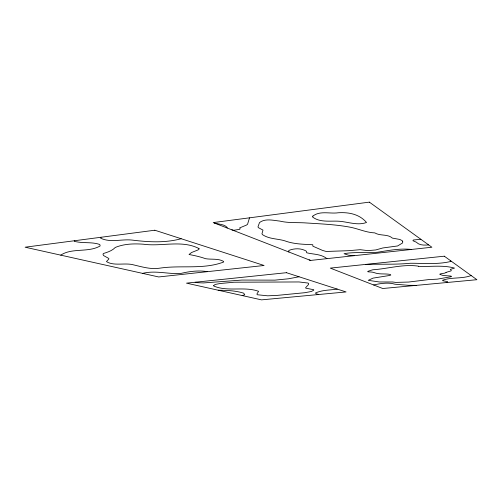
<?xml version="1.0" encoding="UTF-8"?>
<svg xmlns="http://www.w3.org/2000/svg" width="502" height="502" viewBox="0 0 502 502"><rect width="100%" height="100%" fill="white"/><g stroke="black" fill="none" stroke-linecap="round" stroke-linejoin="round"><path stroke-width="0.75" d="M74.447 240.747L74.296 241.261C82.466 243.614 91.345 241.644 99.509 244.405L100.08 245.101L100.03 246.036C88.101 252.851 72.087 247.574 60.755 255.148M249.507 217.83L247.555 224.287L246.513 225.059L239.611 227.933L240.188 228.642L239.73 229.32L233.894 230.267L231.886 229.847M101.015 237.27L100.595 238.18C110.534 242.937 121.597 238.921 132.051 240.075C148.347 242.083 165.139 243.112 181.159 238.726M373.62 284.967C380.296 283.473 388.517 282.143 395.005 284.226L408.321 285.293L416.277 285.374M196.05 282.149L195.09 282.576L203.323 282.946L241.92 280.066L274.851 280.141L288.499 278.786L299.06 276.771M471.152 275.554C461.953 279.037 451.875 276.947 442.638 280.235L442.871 280.75L447.621 281.616L447.64 282.249L446.19 282.576M242.196 295.559L244.731 294.774L243.727 293.193C235.538 290.595 226.747 290.313 218.219 290.219M142.593 273.377C155.413 270.139 167.994 274.287 180.714 273.483C189.229 271.4 198.591 270.176 207.433 271.657M428.652 244.901C424.497 245.277 419.377 245.503 416.334 242.196L412.939 240.728L413.334 240.006L420.839 239.272M337.256 289.102C330.046 290.181 322.008 289.918 315.407 293.042L316.342 293.839L318.676 294.511M411.514 249.45C400.119 248.208 388.837 250.448 377.711 252.205C366.542 253.347 354.927 251.653 344.058 253.705L348.438 255.217L354.362 255.669M365.506 264.428C380.441 263.895 395.438 264.755 410.316 263.261C423.826 263.205 437.681 264.673 450.928 261.429L450.652 260.77M214.373 223.039C218.521 224.275 223.842 224.087 227.023 227.262L227.142 228.002M309.15 259.892L310.707 260.419M326.927 258.655C321.06 253.893 313.48 254.527 306.628 252.738L306.383 251.213C301.225 247.988 294.285 248.233 288.794 250.454L288.882 252.017M199.018 248.578L199.012 249.268L197.983 249.952L191.482 252.55L189.041 254.508C194.682 255.562 200.248 256.767 205.55 258.693C211.43 259.703 218.408 258.292 223.603 261.435L223.685 262.006C203.517 269.737 180.927 264.968 159.831 268.156C150.989 269.568 142.549 266.976 134.09 265.006C125.469 262.351 113.91 266.43 106.455 261.58L108.777 259.126L108.859 258.492L103.437 255.487L102.992 254.163L103.468 253.491C107.761 252.148 112.153 250.768 115.322 247.43C124.157 243.796 133.927 243.533 143.334 244.204C161.588 246.783 182.126 239.718 199.018 248.578M402.704 241.424L402.667 242.893L397.628 245.955L382.813 247.963L375.791 249.94L367.859 250.636L360.216 249.682L348.746 250.68L326.181 251.464L322.591 250.429L312.871 246.193L312.784 244.738C303.999 244.279 295.301 244.21 286.811 241.525C278.974 238.437 269.925 239.623 262.546 234.685L261.956 233.819L262.992 230.098L258.266 227.601L258.034 226.647L259.521 222.562C265.131 218.194 273.308 220.403 279.777 221.087C287.878 223.032 296.124 222.436 304.331 222.844C319.554 223.848 334.821 224.35 349.913 227.155C358.334 228.717 366.046 232.545 374.799 232.89C380.234 236.191 387.613 233.806 392.376 238.105L399.83 239.454L402.297 240.715L402.704 241.424M446.09 272.385L444.885 273.082L440.059 273.96L439.808 274.393L443.191 275.504L450.294 276L451.405 276.288L451.317 276.69L437.236 279.162L428.507 279.614L408.628 282.049L395.701 282.406L392.62 281.986L379.292 281.967L368.255 280.329L373.055 278.114L389.125 275.554L390.794 275.077L390.33 274.462C385.235 273.427 379.675 274.588 374.787 272.837C371.336 271.099 361.904 272.937 372.804 269.775C388.052 268.783 403.018 263.908 418.436 266.154L418.354 266.405C430.333 266.895 442.864 264.818 454.517 268.093L450.363 269.386L451.304 270.44L451.009 270.904L446.09 272.385M213.745 285.506L213.701 286.002C227.839 292.095 244.336 286.121 258.599 291.317L256.942 293.927L257.2 294.73L267.685 295.816L277.336 295.377L304.909 292.697L311.441 291.474L313.788 290.137L313.731 289.723L305.894 288.192L305.549 287.778L308.598 284.439L308.648 283.486L307.964 283.046L299.016 281.955L234.114 282.224L220.177 283.505L215.182 284.465L213.745 285.506M312.941 216.055L312.413 216.858C319.347 222.505 329.362 220.861 337.752 221.169C347.221 221.482 357.217 225.975 366.529 222.468C359.319 214.09 348.752 212.101 338.323 212.766C329.99 214.021 320.075 210.432 312.941 216.055M154.823 230.223L25.1 247.204L158.688 276.96L264.102 265.489L154.823 230.223M369.353 202.137L213.199 222.581L310.543 260.438L431.877 247.229L369.353 202.137M286.435 272.699L186.48 283.147L261.517 299.863L346.079 291.944L286.435 272.699M444.301 256.189L330.285 268.112L382.75 288.512L476.9 279.702L444.301 256.189"/></g></svg>
